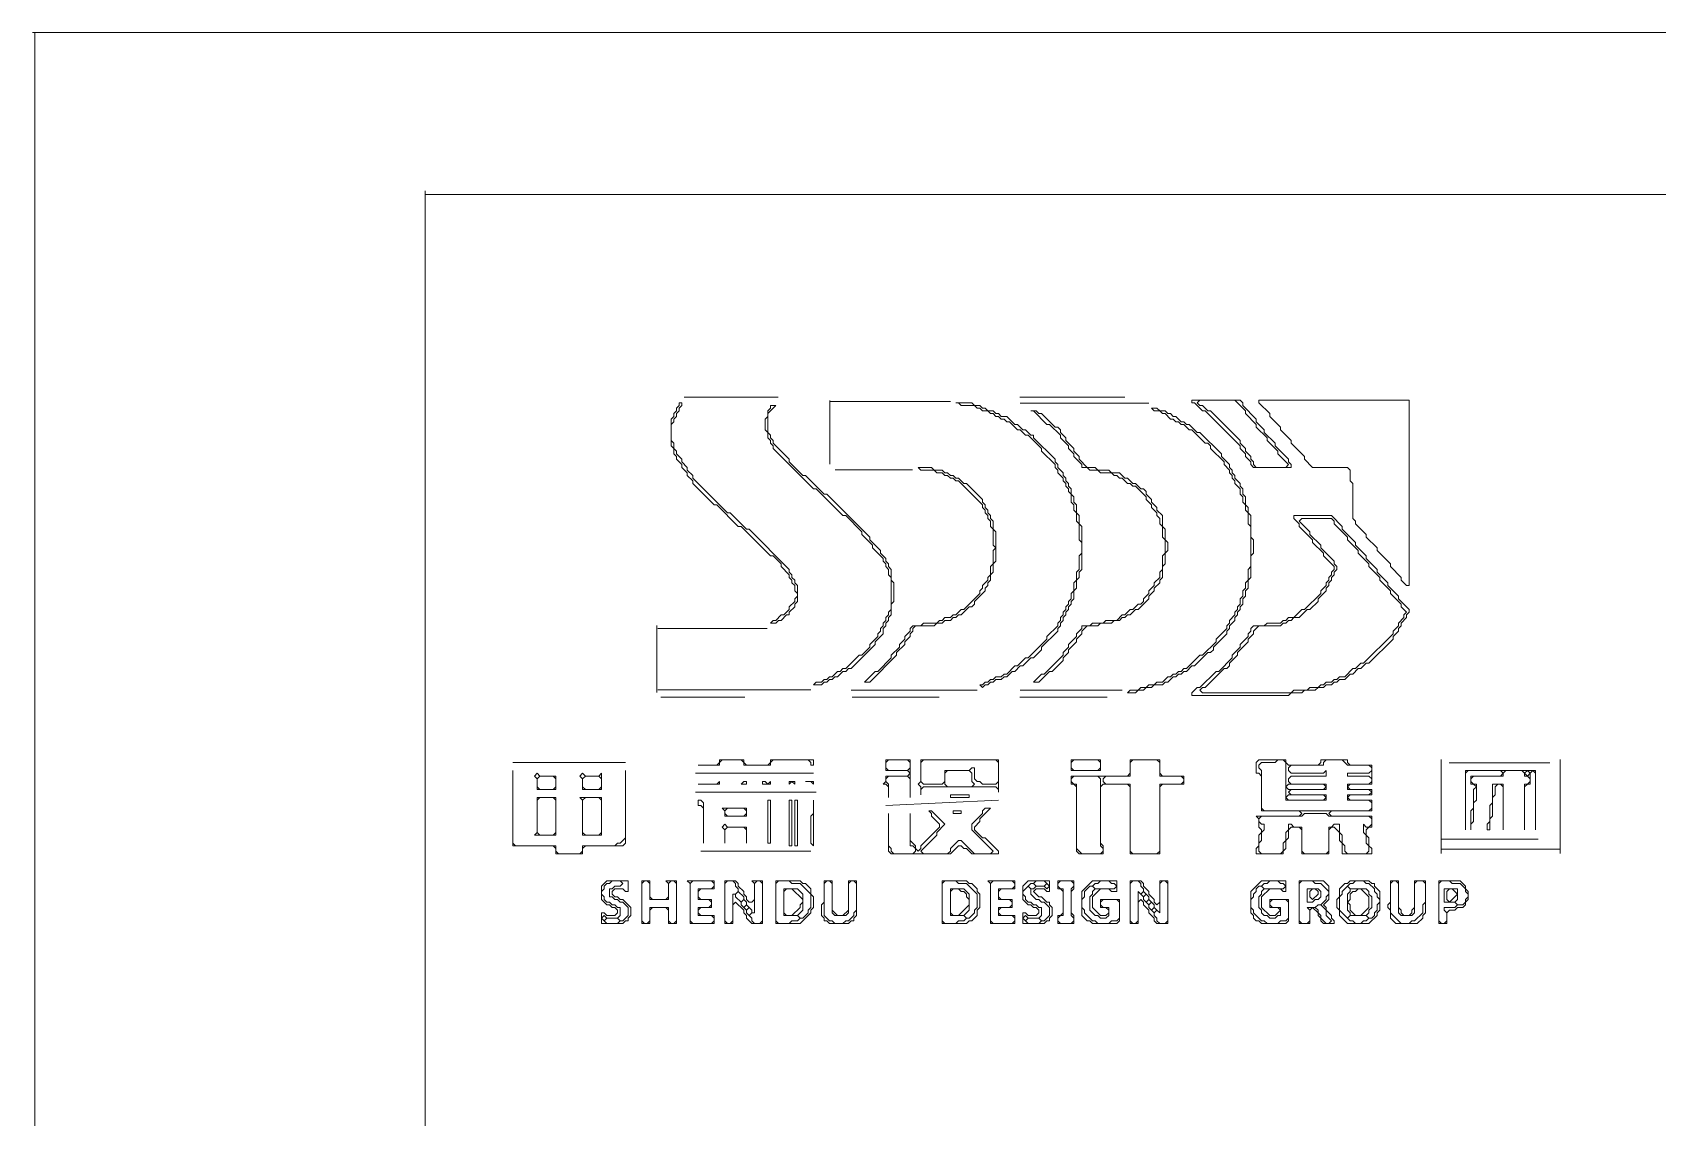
# Model space of a CAD drawing. Extents: x 58 to 1298, y 68 to 1824.
# Drawn here: x 59 to 664, y 1420 to 1824 of the extents above; entities that cross this region are included whole.
import ezdxf

# ---------------------------------------------------------------- set-up
doc = ezdxf.new("R2010")
doc.units = 0
for name, color, linetype, lineweight in [('TRACE_CURVE', 6, 'Continuous', 0), ('TRACE_STRAIGHT', 5, 'Continuous', 0), ('TRACE_TEXT_SYMBOL', 6, 'Continuous', 0)]:
    doc.layers.add(name, color=color, linetype=linetype, lineweight=lineweight)

msp = doc.modelspace()

# ---------------------------------------------------------------- linework, layer by layer
at = {"layer": 'TRACE_CURVE', "color": 6}
for points in [[(334, 1685), (334, 1684), (333, 1683), (333, 1681), (332, 1680), (332, 1676), (333, 1675), (333, 1673), (334, 1672), (334, 1671), (335, 1670), (335, 1669), (350, 1654), (351, 1654), (361, 1644), (362, 1644), (368, 1638), (368, 1637), (372, 1633), (372, 1632), (376, 1628), (376, 1627), (377, 1626), (377, 1625), (378, 1624), (378, 1622), (379, 1621), (379, 1609), (378, 1608), (378, 1607), (377, 1606), (377, 1605), (376, 1604), (376, 1603), (375, 1602), (375, 1601), (374, 1600), (374, 1599), (371, 1596), (371, 1595), (368, 1592), (367, 1592), (362, 1587), (361, 1587), (360, 1586), (359, 1586), (357, 1584), (356, 1584), (355, 1583), (354, 1583), (353, 1582), (351, 1582), (350, 1581), (353, 1581), (354, 1582), (355, 1582), (356, 1583), (357, 1583), (358, 1584), (359, 1584), (361, 1586), (362, 1586), (363, 1587), (364, 1587)], [(364, 1587), (373, 1596), (373, 1597), (376, 1600), (376, 1602), (377, 1603), (377, 1604), (378, 1605), (378, 1606), (379, 1607), (379, 1611), (380, 1612), (380, 1619), (379, 1620), (379, 1624), (378, 1625), (378, 1626), (377, 1627), (377, 1628), (375, 1630), (375, 1631), (371, 1635), (371, 1636), (355, 1652), (354, 1652), (347, 1659), (346, 1659), (341, 1664), (341, 1665), (335, 1671), (335, 1672), (334, 1673), (334, 1674), (333, 1675), (333, 1682), (336, 1685), (334, 1685)], [(403, 1686), (404, 1686), (405, 1685), (410, 1685), (411, 1684), (412, 1684), (413, 1683), (415, 1683), (416, 1682), (417, 1682), (418, 1681), (419, 1681), (420, 1680), (421, 1680), (422, 1679), (423, 1679), (426, 1676), (427, 1676), (429, 1674), (430, 1674), (435, 1669), (435, 1668), (440, 1663), (440, 1662), (441, 1661), (441, 1660), (443, 1658), (443, 1657), (444, 1656), (444, 1655), (445, 1654), (445, 1653), (446, 1652), (446, 1649), (447, 1648), (447, 1646), (448, 1645), (448, 1642), (449, 1641), (449, 1635), (450, 1634), (450, 1630), (449, 1629), (449, 1624), (448, 1623), (448, 1620), (447, 1619), (447, 1616), (446, 1615), (446, 1613), (445, 1612), (445, 1611), (444, 1610), (444, 1609), (443, 1608), (443, 1607), (442, 1606), (442, 1605), (441, 1604), (441, 1603), (437, 1599), (437, 1598), (430, 1591), (429, 1591)], [(443, 1660), (441, 1662), (441, 1663), (440, 1664), (440, 1665), (432, 1673), (432, 1674), (431, 1674), (429, 1676), (428, 1676), (426, 1678), (425, 1678), (422, 1681), (420, 1681), (419, 1682), (418, 1682), (417, 1683), (415, 1683), (414, 1684), (413, 1684), (412, 1685), (410, 1685), (409, 1686), (403, 1686)], [(476, 1684), (477, 1683), (479, 1683), (480, 1682), (481, 1682), (483, 1680), (484, 1680), (485, 1679), (486, 1679), (487, 1678), (488, 1678), (490, 1676), (491, 1676), (496, 1671), (497, 1671), (498, 1670), (498, 1669), (503, 1664), (503, 1663), (505, 1661), (505, 1660), (506, 1659), (506, 1658), (507, 1657), (507, 1656), (509, 1654), (509, 1652), (510, 1651), (510, 1649), (511, 1648), (511, 1646), (512, 1645), (512, 1641), (513, 1640), (513, 1625), (512, 1624), (512, 1620), (511, 1619), (511, 1617), (510, 1616), (510, 1614), (509, 1613), (509, 1611), (508, 1610), (508, 1609), (507, 1608), (507, 1607), (505, 1605), (505, 1604), (504, 1603), (504, 1602), (500, 1598), (500, 1597), (495, 1592), (494, 1592), (489, 1587), (488, 1587), (487, 1586), (486, 1586), (485, 1585), (484, 1585), (483, 1584), (482, 1584), (480, 1582)], [(506, 1661), (505, 1662), (505, 1663), (502, 1666), (502, 1667), (494, 1675), (493, 1675), (490, 1678), (489, 1678), (488, 1679), (487, 1679), (485, 1681), (484, 1681), (483, 1682), (482, 1682), (481, 1683), (479, 1683), (478, 1684), (476, 1684)], [(431, 1683), (432, 1683), (437, 1678), (438, 1678), (442, 1674), (442, 1673), (445, 1670), (445, 1669), (447, 1667), (447, 1666), (450, 1663), (450, 1662), (452, 1662), (453, 1661), (456, 1661), (457, 1660), (461, 1660), (462, 1659), (463, 1659), (464, 1658), (465, 1658), (467, 1656), (468, 1656), (469, 1655), (470, 1655), (474, 1651), (474, 1650), (476, 1648), (476, 1647), (478, 1645), (478, 1644), (479, 1643), (479, 1641), (480, 1640), (480, 1636), (481, 1635), (481, 1630), (480, 1629), (480, 1624), (479, 1623), (479, 1621), (477, 1619), (477, 1618), (475, 1616), (475, 1615), (473, 1613), (473, 1612), (472, 1611), (471, 1611), (469, 1609), (468, 1609), (466, 1607), (465, 1607), (463, 1605), (459, 1605), (458, 1604), (454, 1604), (453, 1603), (450, 1603), (450, 1602), (448, 1600), (448, 1599), (445, 1596), (445, 1595)], [(449, 1665), (449, 1666), (447, 1668), (447, 1669), (444, 1672), (444, 1673), (442, 1675), (442, 1676), (441, 1677), (440, 1677), (435, 1682), (434, 1682), (433, 1683), (431, 1683)], [(429, 1591), (426, 1588), (425, 1588), (422, 1585), (421, 1585), (420, 1584), (418, 1584), (417, 1583), (416, 1583), (415, 1582), (414, 1582), (413, 1581), (412, 1581), (413, 1580), (414, 1581), (415, 1581), (416, 1582), (417, 1582), (418, 1583), (420, 1583), (421, 1584), (422, 1584), (424, 1586), (425, 1586), (427, 1588), (428, 1588), (431, 1591), (432, 1591), (435, 1594), (435, 1595), (441, 1601), (441, 1602), (442, 1603), (442, 1604), (443, 1605), (443, 1606), (444, 1607), (444, 1608), (445, 1609), (445, 1610), (446, 1611), (446, 1612), (447, 1613), (447, 1616), (448, 1617), (448, 1620), (449, 1621), (449, 1623), (450, 1624), (450, 1640), (449, 1641), (449, 1644), (448, 1645), (448, 1648), (447, 1649), (447, 1651), (446, 1652), (446, 1654), (445, 1655), (445, 1656), (444, 1657), (444, 1658), (443, 1659), (443, 1660)], [(445, 1595), (443, 1593), (443, 1592), (436, 1585), (435, 1585), (432, 1582), (434, 1582), (438, 1586), (439, 1586), (443, 1590), (443, 1591), (445, 1593), (445, 1594), (448, 1597), (448, 1598), (450, 1600), (450, 1601), (452, 1603), (456, 1603), (457, 1604), (461, 1604), (462, 1605), (464, 1605), (465, 1606), (466, 1606), (467, 1607), (468, 1607), (470, 1609), (471, 1609), (475, 1613), (475, 1614), (477, 1616), (477, 1617), (479, 1619), (479, 1620), (480, 1621), (480, 1625), (481, 1626), (481, 1630), (482, 1631), (482, 1634), (481, 1635), (481, 1639), (480, 1640), (480, 1644), (478, 1646), (478, 1647), (476, 1649), (476, 1650), (474, 1652), (474, 1653), (473, 1654), (472, 1654), (470, 1656), (469, 1656), (467, 1658), (466, 1658), (464, 1660), (461, 1660), (460, 1661), (456, 1661), (455, 1662), (452, 1662), (449, 1665)], [(480, 1582), (478, 1582), (477, 1581), (475, 1581), (474, 1580), (472, 1580), (471, 1579), (468, 1579), (467, 1578), (470, 1578), (471, 1579), (473, 1579), (474, 1580), (476, 1580), (477, 1581), (480, 1581), (481, 1582), (482, 1582), (484, 1584), (485, 1584), (486, 1585), (487, 1585), (488, 1586), (489, 1586), (491, 1588), (492, 1588), (497, 1593), (498, 1593), (499, 1594), (499, 1595), (504, 1600), (504, 1601), (505, 1602), (505, 1603), (507, 1605), (507, 1606), (508, 1607), (508, 1608), (509, 1609), (509, 1610), (510, 1611), (510, 1613), (511, 1614), (511, 1616), (512, 1617), (512, 1620), (513, 1621), (513, 1629), (514, 1630), (514, 1635), (513, 1636), (513, 1644), (512, 1645), (512, 1647), (511, 1648), (511, 1651), (510, 1652), (510, 1654), (509, 1655), (509, 1656), (507, 1658), (507, 1659), (506, 1660), (506, 1661)]]:
    msp.add_lwpolyline(points, dxfattribs=at)
at = {"layer": 'TRACE_STRAIGHT', "color": 5}
for p, q in [((59, 1824), (1298, 1824)), ((59.93, 1824), (59.93, 67.92)), ((205.36, 1765), (205.36, 127)), ((205.36, 1763.68), (1240.14, 1763.68)), ((301.87, 1688.18), (336.87, 1688.18)), ((356, 1686.53), (401, 1686.53)), ((356.08, 1686.88), (356.08, 1663.12)), ((426.87, 1688.16), (466, 1688.16)), ((427, 1685.95), (475, 1685.95)), ((358.12, 1661.13), (386.88, 1661.13)), ((291.59, 1603.13), (291.59, 1578.12)), ((292, 1601.94), (332.69, 1601.94)), ((292, 1579.07), (349, 1579.07)), ((293.12, 1576.38), (324.38, 1576.38)), ((364, 1578.93), (411, 1578.93)), ((364.37, 1576.41), (396.88, 1576.41)), ((426.87, 1576.39), (459.38, 1576.39)), ((427, 1578.98), (465, 1578.98)), ((238, 1552), (280, 1552)), ((583.87, 1553.13), (583.87, 1518.12)), ((586.88, 1551.85), (624.38, 1551.85)), ((628.28, 1553.12), (628.28, 1518.12)), ((306, 1548), (350, 1548)), ((306, 1541), (351, 1541)), ((377, 1536), (419, 1538)), ((584, 1523.5), (620, 1523.5)), ((308, 1519), (349, 1519)), ((584, 1519.71), (628, 1519.71))]:
    msp.add_line(p, q, dxfattribs=at)
at = {"layer": 'TRACE_TEXT_SYMBOL', "color": 6}
for points in [[(300, 1686), (300, 1685), (299, 1684), (299, 1683), (298, 1682), (298, 1681), (297, 1680), (297, 1670), (298, 1669), (298, 1667), (299, 1666), (299, 1665), (301, 1663), (301, 1662), (303, 1660), (303, 1659), (305, 1657), (305, 1656), (313, 1648), (314, 1648), (322, 1640), (323, 1640), (334, 1629), (335, 1629), (338, 1626), (338, 1625), (341, 1622), (341, 1621), (342, 1620), (342, 1619), (343, 1618), (343, 1616), (344, 1615), (344, 1614), (343, 1613), (343, 1612), (341, 1610), (341, 1609), (339, 1607), (338, 1607), (336, 1605), (335, 1605), (334, 1604), (336, 1604), (337, 1605), (338, 1605), (340, 1607), (341, 1607), (341, 1608), (343, 1610), (343, 1611), (344, 1612), (344, 1618), (343, 1619), (343, 1620), (342, 1621), (342, 1622), (341, 1623), (341, 1624), (326, 1639), (325, 1639), (319, 1645), (318, 1645), (305, 1658)], [(305, 1658), (305, 1659), (303, 1661), (303, 1662), (301, 1664), (301, 1665), (299, 1667), (299, 1668), (298, 1669), (298, 1671), (297, 1672), (297, 1678), (298, 1679), (298, 1680), (299, 1681), (299, 1682), (300, 1683), (300, 1684), (301, 1685), (301, 1686), (300, 1686)], [(389, 1662), (390, 1661), (395, 1661), (396, 1660), (398, 1660), (399, 1659), (400, 1659), (401, 1658), (402, 1658), (403, 1657), (404, 1657), (413, 1648), (413, 1647), (414, 1646), (414, 1645), (415, 1644), (415, 1643), (416, 1642), (416, 1640), (417, 1639), (417, 1633), (418, 1632), (417, 1631), (417, 1626), (416, 1625), (416, 1622), (415, 1621), (415, 1620), (413, 1618), (413, 1617), (412, 1616), (412, 1615), (406, 1609), (405, 1609), (403, 1607), (402, 1607), (401, 1606), (399, 1606), (398, 1605), (397, 1605), (396, 1604), (391, 1604), (390, 1603), (387, 1603), (386, 1602), (386, 1601), (384, 1599), (384, 1598), (382, 1596), (382, 1595), (379, 1592), (379, 1591), (374, 1586), (373, 1586), (369, 1582), (371, 1582), (381, 1592), (381, 1593), (384, 1596), (384, 1597), (386, 1599), (386, 1600), (387, 1601), (387, 1602)], [(387, 1602), (388, 1603), (395, 1603), (396, 1604), (398, 1604), (399, 1605), (401, 1605), (402, 1606), (403, 1606), (404, 1607), (405, 1607), (408, 1610), (409, 1610), (410, 1611), (410, 1612), (414, 1616), (414, 1617), (415, 1618), (415, 1619), (416, 1620), (416, 1622), (417, 1623), (417, 1626), (418, 1627), (418, 1638), (417, 1639), (417, 1642), (416, 1643), (416, 1644), (415, 1645), (415, 1646), (414, 1647), (414, 1648), (413, 1649), (413, 1650), (407, 1656), (406, 1656), (404, 1658), (403, 1658), (402, 1659), (401, 1659), (400, 1660), (399, 1660), (398, 1661), (395, 1661), (394, 1662), (389, 1662)], [(529, 1644), (529, 1643), (531, 1641), (531, 1640), (536, 1635), (536, 1634), (540, 1630), (540, 1629), (544, 1625), (544, 1624), (543, 1623), (543, 1622), (542, 1621), (542, 1620), (541, 1619), (541, 1618), (539, 1616), (539, 1615), (533, 1609), (532, 1609), (529, 1606), (527, 1606), (526, 1605), (525, 1605), (524, 1604), (519, 1604), (518, 1603), (514, 1603), (513, 1602), (513, 1601), (512, 1600), (512, 1599), (509, 1596), (509, 1595), (506, 1592), (506, 1591), (501, 1586), (500, 1586), (494, 1580), (493, 1580), (491, 1578), (491, 1577), (527, 1577), (528, 1578), (532, 1578), (533, 1579), (537, 1579), (538, 1580), (540, 1580), (541, 1581), (543, 1581), (544, 1582), (545, 1582), (546, 1583), (548, 1583), (550, 1585), (551, 1585), (553, 1587), (554, 1587), (556, 1589), (557, 1589), (566, 1598), (566, 1599), (568, 1601)], [(531, 1642), (532, 1643), (543, 1643), (544, 1642), (544, 1641), (549, 1636), (549, 1635), (553, 1631), (553, 1630), (557, 1626), (557, 1625), (561, 1621), (561, 1620), (565, 1616), (565, 1615), (569, 1611), (569, 1610), (571, 1608), (570, 1607), (570, 1606), (568, 1604), (568, 1603), (566, 1601), (566, 1600), (555, 1589), (554, 1589), (552, 1587), (551, 1587), (548, 1584), (546, 1584), (545, 1583), (544, 1583), (543, 1582), (541, 1582), (540, 1581), (539, 1581), (538, 1580), (535, 1580), (534, 1579), (529, 1579), (528, 1578), (495, 1578), (494, 1579), (495, 1580), (496, 1580), (503, 1587), (504, 1587), (505, 1588), (505, 1589), (508, 1592), (508, 1593), (512, 1597), (512, 1598), (514, 1600), (514, 1601), (516, 1603), (524, 1603), (525, 1604), (526, 1604), (527, 1605), (528, 1605), (529, 1606), (531, 1606), (534, 1609)], [(568, 1601), (568, 1602), (569, 1603), (569, 1604), (571, 1606), (571, 1607), (572, 1608), (572, 1609), (568, 1613), (568, 1614), (564, 1618), (564, 1619), (560, 1623), (560, 1624), (556, 1628), (556, 1629), (552, 1633), (552, 1634), (547, 1639), (547, 1640), (543, 1644), (529, 1644)], [(534, 1609), (535, 1609), (538, 1612), (538, 1613), (541, 1616), (541, 1617), (542, 1618), (542, 1619), (543, 1620), (543, 1621), (544, 1622), (544, 1623), (545, 1624), (545, 1625), (544, 1626), (544, 1627), (539, 1632), (539, 1633), (535, 1637), (535, 1638), (531, 1642)], [(516, 1553), (515, 1552), (515, 1548), (516, 1548), (517, 1547), (517, 1534), (531, 1534), (532, 1533), (531, 1532), (515, 1532), (516, 1531), (516, 1528), (517, 1527), (517, 1526), (516, 1525), (516, 1521), (515, 1520), (515, 1518), (525, 1518), (525, 1519), (526, 1520), (526, 1523), (527, 1524), (527, 1527), (528, 1528), (531, 1528), (532, 1527), (532, 1518), (542, 1518), (542, 1527), (543, 1528), (544, 1528), (546, 1526), (546, 1523), (547, 1522), (547, 1518), (558, 1518), (558, 1520), (557, 1521), (557, 1524), (556, 1525), (556, 1527), (557, 1528), (558, 1528), (558, 1532), (543, 1532), (542, 1533), (543, 1534), (558, 1534), (558, 1538), (550, 1538), (549, 1539), (550, 1540), (558, 1540), (558, 1542), (550, 1542), (549, 1543), (550, 1544), (558, 1544), (558, 1551), (550, 1551), (549, 1552), (549, 1553), (539, 1553)], [(539, 1553), (539, 1552), (538, 1551), (527, 1551), (526, 1552), (526, 1553), (516, 1553)]]:
    msp.add_lwpolyline(points, dxfattribs=at)
for points in [[(491, 1687), (491, 1686), (492, 1686), (495, 1683), (496, 1683), (509, 1670), (509, 1669), (511, 1667), (511, 1666), (513, 1664), (513, 1663), (514, 1662), (528, 1662), (528, 1663), (527, 1664), (527, 1665), (522, 1670), (522, 1671), (518, 1675), (518, 1676), (515, 1679), (515, 1680), (510, 1685), (510, 1686), (509, 1687)], [(493, 1686), (494, 1687), (507, 1687), (511, 1683), (511, 1682), (515, 1678), (515, 1677), (519, 1673), (519, 1672), (523, 1668), (523, 1667), (527, 1663), (526, 1662), (515, 1662), (514, 1663), (514, 1664), (513, 1665), (513, 1666), (511, 1668), (511, 1669), (509, 1671), (509, 1672), (498, 1683), (497, 1683), (495, 1685), (494, 1685)], [(516, 1687), (516, 1686), (520, 1682), (520, 1681), (524, 1677), (524, 1676), (528, 1672), (528, 1671), (533, 1666), (533, 1665), (536, 1662), (549, 1662), (550, 1661), (550, 1657), (551, 1656), (551, 1643), (552, 1642), (552, 1641), (556, 1637), (556, 1636), (560, 1632), (560, 1631), (565, 1626), (565, 1625), (569, 1621), (569, 1620), (571, 1618), (572, 1618), (572, 1687)], [(315, 1553), (315, 1552), (314, 1551), (307, 1551), (315, 1551), (315, 1552), (316, 1553), (323, 1553), (324, 1552), (324, 1551), (334, 1551), (334, 1552), (335, 1553), (348, 1553), (349, 1552), (349, 1551), (350, 1551), (350, 1553), (334, 1553), (334, 1552), (333, 1551), (325, 1551), (324, 1552), (324, 1553)], [(377, 1553), (377, 1549), (385, 1549), (386, 1548), (385, 1547), (377, 1547), (377, 1545), (376, 1544), (377, 1544), (378, 1543), (378, 1539), (378, 1544), (377, 1545), (377, 1546), (378, 1547), (385, 1547), (386, 1546), (386, 1539), (386, 1553)], [(377, 1552), (378, 1553), (385, 1553), (386, 1552), (386, 1550), (385, 1549), (378, 1549), (377, 1550)], [(390, 1553), (390, 1545), (389, 1544), (390, 1543), (390, 1540), (390, 1542), (391, 1543), (418, 1543), (419, 1542), (419, 1541), (419, 1553)], [(390, 1552), (391, 1553), (418, 1553), (419, 1552), (419, 1545), (418, 1544), (413, 1544), (412, 1545), (411, 1545), (410, 1546), (410, 1550), (409, 1550), (408, 1549), (399, 1549), (399, 1545), (398, 1544), (391, 1544), (390, 1545)], [(468, 1553), (468, 1548), (467, 1547), (446, 1547), (446, 1544), (447, 1544), (448, 1543), (448, 1519), (449, 1518), (458, 1518), (458, 1521), (457, 1522), (457, 1543), (458, 1544), (467, 1544), (468, 1543), (468, 1518), (479, 1518), (479, 1543), (480, 1544), (488, 1544), (488, 1547), (480, 1547), (479, 1548), (479, 1553)], [(446, 1553), (446, 1549), (457, 1549), (457, 1553)], [(446, 1552), (447, 1553), (456, 1553), (457, 1552), (457, 1550), (456, 1549), (447, 1549), (446, 1550)], [(468, 1552), (469, 1553), (478, 1553), (479, 1552), (479, 1547), (487, 1547), (488, 1546), (488, 1545), (487, 1544), (479, 1544), (479, 1519), (478, 1518), (469, 1518), (468, 1519), (468, 1544), (459, 1544), (458, 1545), (458, 1546), (459, 1547), (468, 1547)], [(522, 1552), (523, 1553), (525, 1553), (526, 1552), (526, 1538), (541, 1538), (541, 1540), (528, 1540), (527, 1541), (528, 1542), (541, 1542), (541, 1544), (528, 1544), (527, 1545), (527, 1546), (528, 1547), (541, 1547), (541, 1549), (540, 1548), (528, 1548), (527, 1549), (527, 1550), (528, 1551), (540, 1551), (540, 1552), (541, 1553), (547, 1553), (549, 1551), (557, 1551), (558, 1550), (558, 1549), (557, 1548), (549, 1548), (549, 1547), (557, 1547), (558, 1546), (558, 1545), (557, 1544), (549, 1544), (549, 1542), (557, 1542), (558, 1541), (557, 1540), (549, 1540), (549, 1538), (557, 1538), (558, 1537), (558, 1535), (557, 1534), (518, 1534), (517, 1535), (517, 1549), (516, 1550), (516, 1551), (517, 1552)], [(238, 1549), (238, 1521), (253, 1521), (254, 1520), (254, 1518), (264, 1518), (264, 1520), (265, 1521), (279, 1521), (280, 1522), (280, 1549), (280, 1524), (278, 1522), (277, 1522), (276, 1521), (264, 1521), (264, 1519), (263, 1518), (255, 1518), (254, 1519), (254, 1521), (239, 1521), (238, 1522)], [(247, 1548), (246, 1547), (247, 1546), (247, 1542), (254, 1542), (254, 1547), (248, 1547)], [(247, 1546), (248, 1547), (253, 1547), (254, 1546), (254, 1543), (253, 1542), (248, 1542), (247, 1543)], [(264, 1548), (263, 1547), (264, 1546), (264, 1542), (271, 1542), (271, 1548), (270, 1547), (265, 1547)], [(264, 1546), (265, 1547), (270, 1547), (271, 1546), (271, 1543), (270, 1542), (265, 1542), (264, 1543)], [(315, 1545), (314, 1544), (307, 1544), (315, 1544)], [(324, 1545), (323, 1544), (325, 1544), (325, 1545)], [(331, 1545), (331, 1544), (334, 1544), (334, 1545), (333, 1544), (332, 1545)], [(341, 1545), (341, 1544), (342, 1545), (343, 1544), (343, 1545)], [(347, 1545), (349, 1545), (350, 1544), (350, 1545)], [(399, 1548), (400, 1549), (408, 1549), (409, 1548), (409, 1545), (410, 1544), (409, 1543), (400, 1543), (399, 1544)], [(446, 1546), (447, 1547), (456, 1547), (457, 1546), (457, 1521), (458, 1520), (458, 1519), (457, 1518), (450, 1518), (448, 1520), (448, 1544), (447, 1544), (446, 1545)], [(593, 1549), (593, 1527), (593, 1548), (594, 1549), (606, 1549), (607, 1548), (606, 1547), (595, 1547), (595, 1544), (596, 1544), (597, 1543), (596, 1542), (596, 1535), (595, 1534), (595, 1527), (595, 1529), (596, 1530), (596, 1537), (597, 1538), (597, 1544), (596, 1544), (595, 1545), (595, 1546), (596, 1547), (607, 1547), (607, 1548), (608, 1549), (614, 1549), (615, 1548), (615, 1547), (616, 1547), (617, 1546), (617, 1545), (616, 1544), (615, 1544), (615, 1527), (615, 1543), (616, 1544), (617, 1544), (617, 1548), (618, 1549), (619, 1548), (619, 1527), (619, 1549)], [(615, 1548), (616, 1549), (617, 1548), (616, 1547)], [(247, 1539), (247, 1526), (246, 1525), (254, 1525), (254, 1539)], [(247, 1538), (248, 1539), (253, 1539), (254, 1538), (254, 1526), (253, 1525), (248, 1525), (247, 1526)], [(263, 1539), (264, 1538), (264, 1525), (271, 1525), (271, 1539)], [(264, 1538), (265, 1539), (270, 1539), (271, 1538), (271, 1526), (270, 1525), (265, 1525), (264, 1526)], [(307, 1538), (307, 1536), (308, 1536), (309, 1535), (309, 1522), (309, 1537), (308, 1538)], [(333, 1538), (333, 1522), (334, 1522), (334, 1538)], [(341, 1538), (342, 1538), (342, 1521), (341, 1521)], [(343, 1538), (344, 1538), (344, 1521), (343, 1521)], [(350, 1538), (350, 1533), (349, 1532), (349, 1522), (350, 1521)], [(401, 1540), (408, 1540), (408, 1539), (401, 1539)], [(526, 1543), (527, 1544), (540, 1544), (541, 1543), (540, 1542), (527, 1542)], [(526, 1539), (527, 1540), (540, 1540), (541, 1539), (540, 1538), (527, 1538)], [(603, 1544), (603, 1537), (602, 1536), (602, 1530), (601, 1529), (601, 1527), (602, 1527), (602, 1531), (603, 1532), (603, 1539), (604, 1540), (604, 1543), (605, 1544), (606, 1544), (607, 1543), (607, 1527), (607, 1544)], [(316, 1535), (317, 1534), (317, 1532), (325, 1532), (325, 1535)], [(317, 1534), (318, 1535), (324, 1535), (325, 1534), (325, 1533), (324, 1532), (318, 1532), (317, 1533)], [(414, 1535), (413, 1534), (413, 1533), (409, 1529), (409, 1527), (417, 1519), (416, 1518), (410, 1518), (405, 1523), (404, 1523), (401, 1520), (401, 1519), (400, 1518), (391, 1518), (390, 1519), (396, 1525), (396, 1526), (399, 1529), (394, 1534), (393, 1534), (394, 1533), (394, 1532), (397, 1529), (397, 1528), (390, 1521), (390, 1520), (389, 1519), (388, 1520), (388, 1521), (386, 1523), (386, 1533), (386, 1521), (387, 1521), (388, 1520), (388, 1519), (387, 1518), (380, 1518), (379, 1519), (379, 1520), (378, 1521), (378, 1533), (378, 1519), (379, 1518), (401, 1518), (404, 1521), (405, 1521), (406, 1520), (407, 1520), (409, 1518), (419, 1518), (419, 1519), (414, 1524), (413, 1524), (410, 1527), (410, 1528), (412, 1530), (412, 1531), (416, 1535)], [(402, 1534), (405, 1534), (405, 1533), (402, 1533)], [(532, 1532), (533, 1533), (541, 1533), (542, 1532), (557, 1532), (558, 1531), (558, 1529), (557, 1528), (556, 1528), (555, 1529), (555, 1526), (556, 1525), (556, 1522), (557, 1521), (557, 1519), (556, 1518), (549, 1518), (548, 1519), (548, 1521), (547, 1522), (547, 1525), (546, 1526), (546, 1529), (544, 1529), (543, 1528), (542, 1528), (542, 1519), (541, 1518), (533, 1518), (532, 1519), (532, 1528), (529, 1528), (528, 1529), (527, 1529), (527, 1527), (526, 1526), (526, 1523), (525, 1522), (525, 1519), (524, 1518), (517, 1518), (516, 1519), (516, 1522), (517, 1523), (517, 1526), (518, 1527), (518, 1529), (517, 1529), (516, 1530), (516, 1531), (517, 1532)], [(317, 1529), (316, 1528), (317, 1527), (317, 1522), (317, 1527), (318, 1528), (324, 1528), (325, 1527), (325, 1522), (325, 1528), (318, 1528)], [(273, 1508), (271, 1506), (271, 1501), (273, 1499), (274, 1499), (275, 1498), (276, 1498), (277, 1497), (277, 1496), (276, 1495), (273, 1495), (272, 1496), (271, 1496), (271, 1492), (279, 1492), (280, 1493), (281, 1493), (281, 1494), (282, 1495), (282, 1498), (279, 1501), (278, 1501), (277, 1502), (276, 1502), (275, 1503), (275, 1504), (276, 1505), (279, 1505), (280, 1504), (281, 1504), (281, 1508)], [(274, 1507), (275, 1508), (278, 1508), (279, 1507), (278, 1506), (276, 1506), (275, 1505), (274, 1505), (274, 1502), (275, 1502), (276, 1501), (277, 1501), (278, 1500), (279, 1500), (281, 1498), (281, 1495), (279, 1493), (278, 1493), (277, 1494), (278, 1495), (278, 1498), (277, 1498), (276, 1499), (275, 1499), (274, 1500), (273, 1500), (272, 1501), (272, 1502), (271, 1503), (271, 1504), (272, 1505), (272, 1506), (273, 1507)], [(286, 1508), (286, 1492), (289, 1492), (289, 1497), (290, 1498), (295, 1498), (296, 1497), (296, 1492), (299, 1492), (299, 1508), (295, 1508), (296, 1507), (296, 1502), (295, 1501), (290, 1501), (289, 1502), (289, 1508)], [(286, 1507), (287, 1508), (288, 1508), (289, 1507), (289, 1501), (296, 1501), (296, 1507), (297, 1508), (298, 1508), (299, 1507), (299, 1493), (298, 1492), (297, 1492), (296, 1493), (296, 1498), (289, 1498), (289, 1493), (288, 1492), (287, 1492), (286, 1493)], [(303, 1508), (304, 1507), (304, 1492), (313, 1492), (313, 1495), (308, 1495), (307, 1496), (307, 1497), (308, 1498), (312, 1498), (312, 1501), (308, 1501), (307, 1502), (307, 1504), (308, 1505), (313, 1505), (313, 1508)], [(304, 1507), (305, 1508), (312, 1508), (313, 1507), (313, 1506), (312, 1505), (307, 1505), (307, 1501), (311, 1501), (312, 1500), (312, 1499), (311, 1498), (307, 1498), (307, 1495), (312, 1495), (313, 1494), (313, 1493), (312, 1492), (305, 1492), (304, 1493)], [(317, 1508), (317, 1492), (320, 1492), (320, 1499), (321, 1500), (324, 1497), (324, 1496), (325, 1495), (325, 1494), (327, 1492), (331, 1492), (331, 1508), (327, 1508), (328, 1507), (328, 1501), (327, 1500), (326, 1500), (325, 1501), (325, 1502), (324, 1503), (324, 1504), (322, 1506), (322, 1507), (321, 1508)], [(317, 1507), (318, 1508), (320, 1508), (321, 1507), (321, 1506), (322, 1505), (322, 1504), (321, 1503), (320, 1503), (320, 1493), (319, 1492), (318, 1492), (317, 1493)], [(328, 1507), (329, 1508), (330, 1508), (331, 1507), (331, 1493), (330, 1492), (328, 1492), (327, 1493), (327, 1494), (326, 1495), (327, 1496), (328, 1496)], [(336, 1508), (336, 1492), (345, 1492), (349, 1496), (349, 1497), (350, 1498), (350, 1502), (349, 1503), (349, 1505), (347, 1507), (346, 1507), (345, 1508)], [(336, 1507), (337, 1508), (341, 1508), (342, 1507), (345, 1507), (349, 1503), (349, 1498), (348, 1497), (348, 1496), (346, 1494), (345, 1494), (344, 1495), (346, 1497), (346, 1503), (344, 1505), (339, 1505), (339, 1495), (344, 1495), (345, 1494), (344, 1493), (342, 1493), (341, 1492), (337, 1492), (336, 1493)], [(354, 1508), (354, 1500), (353, 1499), (353, 1495), (354, 1494), (354, 1493), (355, 1493), (356, 1492), (363, 1492), (364, 1493), (365, 1493), (365, 1494), (366, 1495), (366, 1508), (363, 1508), (363, 1497), (361, 1495), (359, 1495), (357, 1497), (357, 1508)], [(354, 1507), (355, 1508), (356, 1508), (357, 1507), (357, 1496), (358, 1495), (362, 1495), (363, 1496), (363, 1507), (364, 1508), (365, 1508), (366, 1507), (366, 1497), (365, 1496), (365, 1495), (363, 1493), (362, 1493), (361, 1492), (358, 1492), (357, 1493), (356, 1493), (354, 1495)], [(398, 1508), (398, 1492), (407, 1492), (408, 1493), (409, 1493), (411, 1495), (411, 1497), (412, 1498), (412, 1503), (411, 1504), (411, 1505), (409, 1507), (408, 1507), (407, 1508)], [(398, 1507), (399, 1508), (403, 1508), (404, 1507), (407, 1507), (411, 1503), (411, 1498), (410, 1497), (410, 1496), (408, 1494), (407, 1494), (406, 1495), (408, 1497), (408, 1503), (406, 1505), (401, 1505), (401, 1495), (406, 1495), (407, 1494), (406, 1493), (404, 1493), (403, 1492), (399, 1492), (398, 1493)], [(415, 1508), (416, 1507), (416, 1492), (425, 1492), (425, 1495), (420, 1495), (419, 1496), (419, 1497), (420, 1498), (424, 1498), (424, 1501), (420, 1501), (419, 1502), (419, 1504), (420, 1505), (425, 1505), (425, 1508)], [(416, 1507), (417, 1508), (424, 1508), (425, 1507), (425, 1506), (424, 1505), (419, 1505), (419, 1501), (423, 1501), (424, 1500), (424, 1499), (423, 1498), (419, 1498), (419, 1495), (424, 1495), (425, 1494), (425, 1493), (424, 1492), (417, 1492), (416, 1493)], [(430, 1508), (428, 1506), (428, 1501), (430, 1499), (431, 1499), (432, 1498), (433, 1498), (434, 1497), (434, 1496), (433, 1495), (430, 1495), (429, 1496), (428, 1496), (428, 1492), (436, 1492), (437, 1493), (438, 1493), (438, 1494), (439, 1495), (439, 1498), (438, 1499), (438, 1500), (437, 1500), (435, 1502), (434, 1502), (432, 1504), (433, 1505), (436, 1505), (437, 1504), (438, 1504), (438, 1508)], [(432, 1507), (433, 1508), (436, 1508), (437, 1507), (436, 1506), (433, 1506)], [(441, 1508), (441, 1505), (442, 1505), (443, 1504), (443, 1496), (442, 1495), (441, 1495), (441, 1492), (447, 1492), (447, 1495), (446, 1496), (446, 1504), (447, 1505), (447, 1508)], [(441, 1507), (442, 1508), (446, 1508), (447, 1507), (447, 1506), (446, 1505), (446, 1495), (447, 1494), (447, 1493), (446, 1492), (442, 1492), (441, 1493), (441, 1494), (442, 1495), (443, 1495), (443, 1505), (442, 1505), (441, 1506)], [(454, 1508), (450, 1504), (450, 1495), (452, 1493), (453, 1493), (454, 1492), (463, 1492), (464, 1493), (464, 1501), (457, 1501), (457, 1498), (459, 1498), (460, 1497), (460, 1496), (459, 1495), (457, 1495), (454, 1498), (454, 1502), (457, 1505), (460, 1505), (461, 1504), (463, 1504), (463, 1508)], [(456, 1507), (457, 1508), (460, 1508), (461, 1507), (462, 1507), (463, 1506), (462, 1505), (455, 1505), (454, 1506), (455, 1507)], [(468, 1508), (468, 1492), (471, 1492), (471, 1500), (472, 1501), (473, 1500), (473, 1499), (475, 1497), (475, 1496), (477, 1494), (477, 1493), (478, 1492), (482, 1492), (482, 1508), (479, 1508), (479, 1500), (478, 1499), (477, 1500), (477, 1501), (475, 1503), (475, 1504), (473, 1506), (473, 1507), (472, 1508)], [(468, 1507), (469, 1508), (471, 1508), (472, 1507), (472, 1506), (473, 1505), (473, 1504), (472, 1503), (471, 1504), (471, 1493), (470, 1492), (469, 1492), (468, 1493)], [(479, 1507), (480, 1508), (481, 1508), (482, 1507), (482, 1493), (481, 1492), (479, 1492), (478, 1493), (478, 1494), (477, 1495), (477, 1496), (478, 1497), (479, 1496)], [(517, 1508), (513, 1504), (513, 1496), (514, 1495), (514, 1494), (515, 1493), (516, 1493), (517, 1492), (526, 1492), (527, 1493), (527, 1501), (520, 1501), (520, 1498), (523, 1498), (524, 1497), (522, 1495), (520, 1495), (517, 1498), (517, 1502), (520, 1505), (524, 1505), (525, 1504), (526, 1504), (526, 1508)], [(519, 1507), (520, 1508), (523, 1508), (524, 1507), (525, 1507), (526, 1506), (525, 1505), (518, 1505), (517, 1506), (518, 1507)], [(531, 1508), (531, 1492), (535, 1492), (535, 1497), (536, 1498), (538, 1496), (538, 1495), (539, 1494), (539, 1493), (540, 1492), (544, 1492), (544, 1493), (543, 1494), (543, 1495), (541, 1497), (541, 1498), (540, 1499), (542, 1501), (542, 1506), (540, 1508)], [(531, 1507), (532, 1508), (536, 1508), (537, 1507), (539, 1507), (542, 1504), (542, 1503), (541, 1502), (541, 1501), (539, 1499), (538, 1499), (537, 1498), (534, 1498), (535, 1497), (535, 1493), (534, 1492), (532, 1492), (531, 1493)], [(550, 1508), (549, 1507), (548, 1507), (546, 1505), (546, 1502), (545, 1501), (545, 1498), (546, 1497), (546, 1495), (549, 1492), (557, 1492), (560, 1495), (560, 1496), (561, 1497), (561, 1504), (559, 1506), (559, 1507), (558, 1507), (557, 1508)], [(551, 1507), (552, 1508), (555, 1508), (556, 1507), (557, 1507), (559, 1505), (559, 1504), (560, 1503), (560, 1502), (561, 1501), (561, 1500), (560, 1499), (560, 1497), (559, 1496), (559, 1495), (558, 1494), (557, 1494), (556, 1495), (557, 1496), (557, 1497), (558, 1498), (558, 1502), (557, 1503), (557, 1504), (556, 1505), (550, 1505), (549, 1506), (550, 1507)], [(565, 1508), (565, 1500), (564, 1499), (564, 1498), (565, 1497), (565, 1494), (567, 1492), (575, 1492), (577, 1494), (577, 1495), (578, 1496), (578, 1508), (574, 1508), (574, 1498), (573, 1497), (573, 1496), (572, 1495), (570, 1495), (569, 1496), (569, 1497), (568, 1498), (568, 1508)], [(565, 1507), (566, 1508), (567, 1508), (568, 1507), (568, 1496), (569, 1495), (573, 1495), (574, 1496), (574, 1507), (575, 1508), (577, 1508), (578, 1507), (578, 1500), (577, 1499), (577, 1496), (574, 1493), (573, 1493), (572, 1492), (569, 1492), (565, 1496)], [(583, 1508), (583, 1492), (586, 1492), (586, 1496), (587, 1497), (589, 1497), (590, 1498), (592, 1498), (593, 1499), (593, 1500), (594, 1501), (594, 1504), (593, 1505), (593, 1506), (591, 1508)], [(583, 1507), (584, 1508), (587, 1508), (588, 1507), (591, 1507), (593, 1505), (593, 1504), (594, 1503), (594, 1502), (593, 1501), (593, 1500), (592, 1499), (590, 1499), (589, 1500), (590, 1501), (590, 1505), (585, 1505), (585, 1500), (589, 1500), (590, 1499), (589, 1498), (585, 1498), (585, 1497), (586, 1496), (586, 1493), (585, 1492), (584, 1492), (583, 1493)], [(321, 1503), (322, 1504), (324, 1502), (324, 1501), (323, 1500), (321, 1502)], [(339, 1504), (340, 1505), (342, 1505), (346, 1501), (346, 1500), (345, 1499), (345, 1498), (342, 1495), (340, 1495), (339, 1496)], [(401, 1504), (402, 1505), (404, 1505), (405, 1504), (406, 1504), (407, 1503), (407, 1502), (408, 1501), (408, 1499), (404, 1495), (402, 1495), (401, 1496)], [(430, 1506), (431, 1505), (431, 1503), (433, 1501), (434, 1501), (435, 1500), (436, 1500), (438, 1498), (438, 1495), (436, 1493), (435, 1493), (434, 1494), (435, 1495), (435, 1498), (434, 1498), (433, 1499), (432, 1499), (431, 1500), (430, 1500), (429, 1501), (429, 1502), (428, 1503), (428, 1504)], [(430, 1506), (431, 1507), (432, 1507), (433, 1506), (432, 1505), (431, 1505)], [(436, 1506), (437, 1507), (438, 1506), (437, 1505)], [(453, 1506), (454, 1506), (455, 1505), (454, 1504), (454, 1503), (453, 1502), (453, 1497), (455, 1495), (456, 1495), (457, 1494), (459, 1494), (460, 1495), (460, 1498), (458, 1498), (457, 1499), (457, 1500), (458, 1501), (463, 1501), (464, 1500), (464, 1494), (463, 1493), (461, 1493), (460, 1492), (456, 1492), (455, 1493), (454, 1493), (451, 1496), (451, 1497), (450, 1498), (450, 1501), (451, 1502), (451, 1504)], [(472, 1503), (473, 1504), (474, 1503), (473, 1502)], [(473, 1502), (474, 1503), (475, 1502), (475, 1501), (474, 1500), (473, 1501)], [(515, 1505), (516, 1506), (517, 1506), (518, 1505), (517, 1504), (517, 1503), (516, 1502), (516, 1498), (517, 1497), (517, 1496), (518, 1495), (519, 1495), (520, 1494), (522, 1494), (523, 1495), (524, 1495), (524, 1498), (521, 1498), (520, 1499), (520, 1500), (521, 1501), (526, 1501), (527, 1500), (527, 1494), (526, 1493), (524, 1493), (523, 1492), (519, 1492), (518, 1493), (517, 1493), (514, 1496), (514, 1497), (513, 1498), (513, 1501), (514, 1502), (514, 1503), (515, 1504)], [(534, 1505), (534, 1500), (536, 1500), (537, 1501), (538, 1501), (539, 1502), (539, 1504), (538, 1505)], [(535, 1504), (536, 1505), (537, 1505), (538, 1504), (538, 1503), (536, 1501), (535, 1502)], [(549, 1506), (550, 1505), (550, 1504), (549, 1503), (549, 1497), (550, 1496), (550, 1495), (549, 1494), (546, 1497), (546, 1502), (547, 1503), (547, 1504)], [(552, 1504), (553, 1505), (554, 1505), (557, 1502), (557, 1498), (554, 1495), (552, 1495), (550, 1497), (550, 1499), (549, 1500), (550, 1501), (550, 1503), (551, 1504)], [(586, 1504), (587, 1505), (588, 1505), (590, 1503), (587, 1500), (586, 1501)], [(323, 1500), (324, 1501), (325, 1500), (325, 1499), (324, 1498), (323, 1499)], [(324, 1498), (325, 1499), (326, 1498), (325, 1497)], [(325, 1497), (326, 1498), (327, 1497), (327, 1496), (326, 1495), (325, 1496)], [(474, 1500), (475, 1501), (476, 1500), (475, 1499)], [(475, 1499), (476, 1500), (477, 1499), (477, 1498), (476, 1497), (475, 1498)], [(476, 1497), (477, 1498), (478, 1497), (477, 1496)], [(537, 1498), (538, 1499), (539, 1499), (541, 1497), (541, 1495), (543, 1493), (542, 1492), (541, 1492), (539, 1494), (539, 1495), (538, 1496), (538, 1497)], [(271, 1494), (272, 1495), (273, 1494), (272, 1493)], [(272, 1493), (273, 1494), (277, 1494), (278, 1493), (277, 1492), (273, 1492)], [(428, 1494), (429, 1495), (430, 1494), (429, 1493)], [(429, 1493), (430, 1494), (434, 1494), (435, 1493), (434, 1492), (430, 1492)], [(549, 1494), (550, 1495), (556, 1495), (557, 1494), (556, 1493), (555, 1493), (554, 1492), (552, 1492), (551, 1493), (550, 1493)]]:
    msp.add_lwpolyline(points, close=True, dxfattribs=at)

doc.saveas('drawing.dxf')
